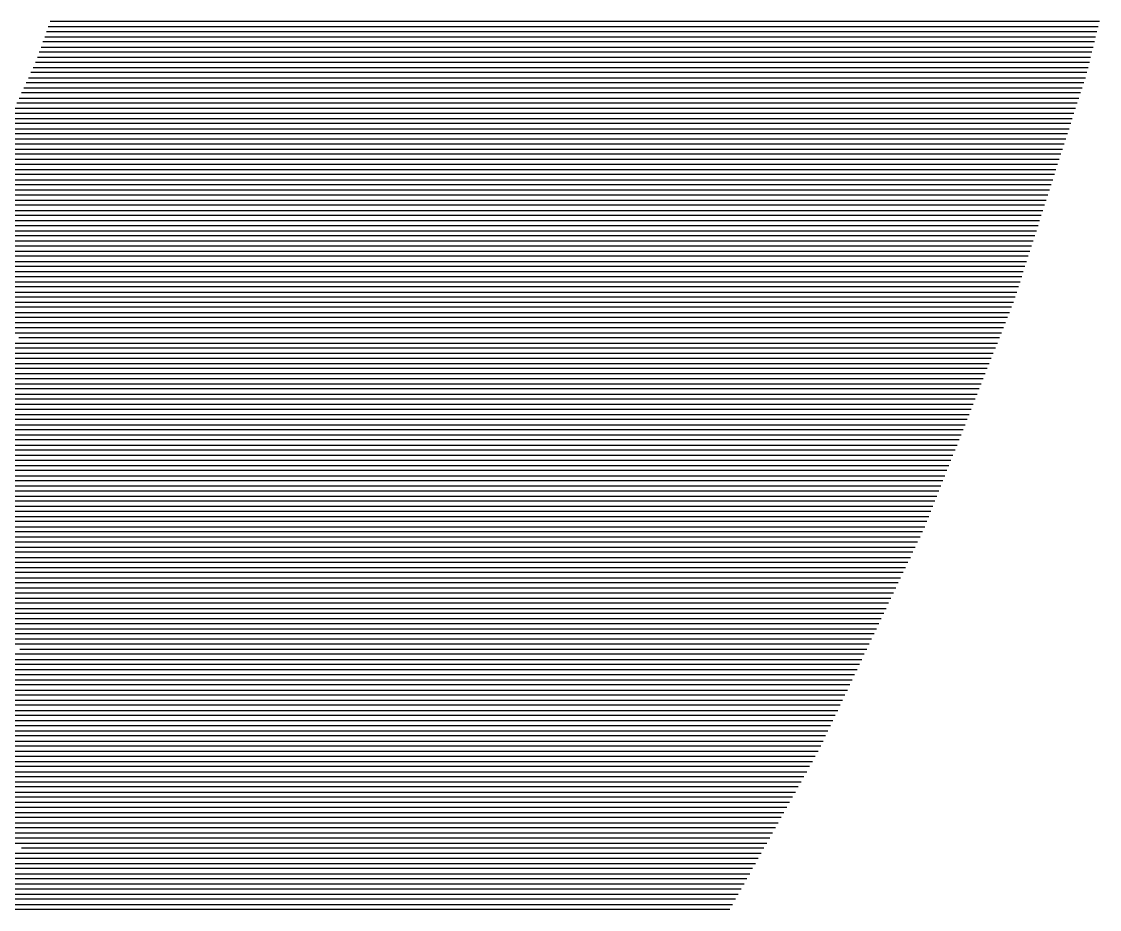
# Model space of a CAD drawing. Header units: metres. Extents: x -6.9 to 6.9, y -7 to 7.
# Drawn here: x 4.545 to 6.658, y -3.492 to -1.752 of the extents above; entities that cross this region are included whole.
import ezdxf

# ---------------------------------------------------------------- set-up
doc = ezdxf.new("R2010")
doc.units = ezdxf.units.M

msp = doc.modelspace()

# ---------------------------------------------------------------- linework, layer by layer
for p, q in [((5.389953, -1.752173, 0.95983), (4.601377, -1.752173, 0.802161)), ((6.172958, -1.752173, 1.116708), (5.389953, -1.752173, 0.95983)), ((6.410837, -1.752173, 1.164352), (6.172958, -1.752173, 1.116708)), ((6.65779, -1.752173, 1.213813), (6.410837, -1.752173, 1.164352)), ((5.430035, -1.772173, 0.968855), (4.594319, -1.772173, 0.80176)), ((4.597848, -1.762173, 0.801961), (5.409994, -1.762173, 0.964343)), ((5.409994, -1.762173, 0.964343), (6.216402, -1.762173, 1.125909)), ((6.259847, -1.772173, 1.13511), (5.430035, -1.772173, 0.968855)), ((6.216402, -1.762173, 1.125909), (6.431751, -1.762173, 1.169041)), ((6.452666, -1.772173, 1.173729), (6.259847, -1.772173, 1.13511)), ((6.431751, -1.762173, 1.169041), (6.655314, -1.762173, 1.213817)), ((6.652838, -1.772173, 1.213821), (6.452666, -1.772173, 1.173729)), ((5.470117, -1.792173, 0.97788), (4.587261, -1.792173, 0.80136)), ((4.59079, -1.782173, 0.80156), (5.450076, -1.782173, 0.973367)), ((5.450076, -1.782173, 0.973367), (6.303292, -1.782173, 1.144311)), ((6.346737, -1.792173, 1.153513), (5.470117, -1.792173, 0.97788)), ((6.303292, -1.782173, 1.144311), (6.47358, -1.782173, 1.178418)), ((6.494494, -1.792173, 1.183106), (6.346737, -1.792173, 1.153513)), ((6.47358, -1.782173, 1.178418), (6.650362, -1.782173, 1.213825)), ((6.647886, -1.792173, 1.213829), (6.494494, -1.792173, 1.183106)), ((5.5102, -1.812173, 0.986904), (4.580204, -1.812173, 0.800959)), ((4.583732, -1.802173, 0.801159), (5.490159, -1.802173, 0.982392)), ((5.490159, -1.802173, 0.982392), (6.390181, -1.802173, 1.162714)), ((6.433626, -1.812173, 1.171915), (5.5102, -1.812173, 0.986904)), ((6.390181, -1.802173, 1.162714), (6.515408, -1.802173, 1.187795)), ((6.536322, -1.812173, 1.192484), (6.433626, -1.812173, 1.171915)), ((6.515408, -1.802173, 1.187795), (6.64541, -1.802173, 1.213833)), ((6.642934, -1.812173, 1.213837), (6.536322, -1.812173, 1.192484)), ((4.582879, -1.832173, 0.802502), (4.57271, -1.832173, 0.800474)), ((4.576675, -1.822173, 0.800759), (5.530241, -1.822173, 0.991416)), ((4.592187, -1.832173, 0.804365), (4.582879, -1.832173, 0.802502)), ((5.550282, -1.832173, 0.995929), (4.592187, -1.832173, 0.804365)), ((5.530241, -1.822173, 0.991416), (6.477071, -1.822173, 1.181116)), ((6.520515, -1.832173, 1.190318), (5.550282, -1.832173, 0.995929)), ((6.477071, -1.822173, 1.181116), (6.557236, -1.822173, 1.197172)), ((6.57815, -1.832173, 1.201861), (6.520515, -1.832173, 1.190318)), ((6.557236, -1.822173, 1.197172), (6.640458, -1.822173, 1.213841)), ((6.637982, -1.832173, 1.213845), (6.57815, -1.832173, 1.201861)), ((4.620813, -1.852173, 0.811086), (4.563636, -1.852173, 0.799687)), ((4.568173, -1.842173, 0.800081), (4.601846, -1.842173, 0.806794)), ((4.601846, -1.842173, 0.806794), (4.632665, -1.842173, 0.812964)), ((4.673143, -1.852173, 0.821562), (4.620813, -1.852173, 0.811086)), ((4.632665, -1.842173, 0.812964), (5.570323, -1.842173, 1.000441)), ((5.590365, -1.852173, 1.004953), (4.673143, -1.852173, 0.821562)), ((5.570323, -1.842173, 1.000441), (6.56396, -1.842173, 1.199519)), ((6.607405, -1.852173, 1.20872), (5.590365, -1.852173, 1.004953)), ((6.56396, -1.842173, 1.199519), (6.599064, -1.842173, 1.20655)), ((6.599064, -1.842173, 1.20655), (6.635507, -1.842173, 1.213849)), ((6.619978, -1.852173, 1.211238), (6.607405, -1.852173, 1.20872)), ((6.633031, -1.852173, 1.213853), (6.619978, -1.852173, 1.211238)), ((4.658746, -1.872173, 0.81967), (4.554563, -1.872173, 0.798899)), ((4.5591, -1.862173, 0.799293), (4.639779, -1.862173, 0.815378)), ((4.639779, -1.862173, 0.815378), (4.713622, -1.862173, 0.830161)), ((4.7541, -1.872173, 0.838759), (4.658746, -1.872173, 0.81967)), ((4.713622, -1.862173, 0.830161), (5.610406, -1.862173, 1.009465)), ((5.630447, -1.872173, 1.013978), (4.7541, -1.872173, 0.838759)), ((5.610406, -1.862173, 1.009465), (6.630235, -1.862173, 1.213791)), ((6.627035, -1.872173, 1.213647), (5.630447, -1.872173, 1.013978)), ((4.69668, -1.892173, 0.828254), (4.545489, -1.892173, 0.798111)), ((4.550026, -1.882173, 0.798505), (4.677713, -1.882173, 0.823962)), ((4.677713, -1.882173, 0.823962), (4.794578, -1.882173, 0.847358)), ((4.835056, -1.892173, 0.855956), (4.69668, -1.892173, 0.828254)), ((4.794578, -1.882173, 0.847358), (5.650488, -1.882173, 1.01849)), ((5.670529, -1.892173, 1.023002), (4.835056, -1.892173, 0.855956)), ((5.650488, -1.882173, 1.01849), (6.623835, -1.882173, 1.213503)), ((6.620635, -1.892173, 1.213359), (5.670529, -1.892173, 1.023002)), ((4.531879, -1.922173, 0.79693), (4.75358, -1.922173, 0.84113)), ((4.734613, -1.912173, 0.836838), (4.536416, -1.912173, 0.797324)), ((4.540953, -1.902173, 0.797718), (4.715646, -1.902173, 0.832546)), ((4.715646, -1.902173, 0.832546), (4.875535, -1.902173, 0.864555)), ((4.916013, -1.912173, 0.873153), (4.734613, -1.912173, 0.836838)), ((4.75358, -1.922173, 0.84113), (4.956491, -1.922173, 0.881752)), ((4.875535, -1.902173, 0.864555), (5.690571, -1.902173, 1.027515)), ((5.710612, -1.912173, 1.032027), (4.916013, -1.912173, 0.873153)), ((4.956491, -1.922173, 0.881752), (5.730653, -1.922173, 1.036539)), ((5.690571, -1.902173, 1.027515), (6.617435, -1.902173, 1.213214)), ((6.614235, -1.912173, 1.21307), (5.710612, -1.912173, 1.032027)), ((5.730653, -1.922173, 1.036539), (6.611035, -1.922173, 1.212926)), ((4.522806, -1.942173, 0.796142), (4.791513, -1.942173, 0.849715)), ((4.772546, -1.932173, 0.845423), (4.527343, -1.932173, 0.796536)), ((4.99697, -1.932173, 0.89035), (4.772546, -1.932173, 0.845423)), ((4.791513, -1.942173, 0.849715), (5.037448, -1.942173, 0.898949)), ((5.750694, -1.932173, 1.041051), (4.99697, -1.932173, 0.89035)), ((5.037448, -1.942173, 0.898949), (5.770735, -1.942173, 1.045564)), ((6.607835, -1.932173, 1.212782), (5.750694, -1.932173, 1.041051)), ((5.770735, -1.942173, 1.045564), (6.604635, -1.942173, 1.212638)), ((4.513732, -1.962173, 0.795355), (4.829447, -1.962173, 0.858299)), ((4.81048, -1.952173, 0.854007), (4.518269, -1.952173, 0.795748)), ((5.077926, -1.952173, 0.907547), (4.81048, -1.952173, 0.854007)), ((4.829447, -1.962173, 0.858299), (5.118404, -1.962173, 0.916146)), ((5.790777, -1.952173, 1.050076), (5.077926, -1.952173, 0.907547)), ((5.118404, -1.962173, 0.916146), (5.810818, -1.962173, 1.054588)), ((6.601435, -1.952173, 1.212494), (5.790777, -1.952173, 1.050076)), ((5.810818, -1.962173, 1.054588), (6.598235, -1.962173, 1.212349)), ((4.504659, -1.982173, 0.794567), (4.86738, -1.982173, 0.866883)), ((4.848413, -1.972173, 0.862591), (4.509196, -1.972173, 0.794961)), ((5.158883, -1.972173, 0.924744), (4.848413, -1.972173, 0.862591)), ((4.86738, -1.982173, 0.866883), (5.199361, -1.982173, 0.933343)), ((5.830859, -1.972173, 1.0591), (5.158883, -1.972173, 0.924744)), ((5.199361, -1.982173, 0.933343), (5.8509, -1.982173, 1.063613)), ((6.595035, -1.972173, 1.212205), (5.830859, -1.972173, 1.0591)), ((5.8509, -1.982173, 1.063613), (6.591835, -1.982173, 1.212061)), ((4.495586, -2.002173, 0.793779), (4.905314, -2.002173, 0.875467)), ((4.886347, -1.992173, 0.871175), (4.500122, -1.992173, 0.794173)), ((5.239839, -1.992173, 0.941941), (4.886347, -1.992173, 0.871175)), ((4.905314, -2.002173, 0.875467), (5.280318, -2.002173, 0.95054)), ((5.870941, -1.992173, 1.068125), (5.239839, -1.992173, 0.941941)), ((5.280318, -2.002173, 0.95054), (5.890983, -2.002173, 1.072637)), ((6.588635, -1.992173, 1.211917), (5.870941, -1.992173, 1.068125)), ((5.890983, -2.002173, 1.072637), (6.585435, -2.002173, 1.211773)), ((4.486512, -2.022173, 0.792992), (4.943247, -2.022173, 0.884051)), ((4.92428, -2.012173, 0.879759), (4.491049, -2.012173, 0.793385)), ((5.320796, -2.012173, 0.959138), (4.92428, -2.012173, 0.879759)), ((4.943247, -2.022173, 0.884051), (5.361274, -2.022173, 0.967737)), ((5.911024, -2.012173, 1.07715), (5.320796, -2.012173, 0.959138)), ((5.361274, -2.022173, 0.967737), (5.931065, -2.022173, 1.081662)), ((6.582235, -2.012173, 1.211629), (5.911024, -2.012173, 1.07715)), ((5.931065, -2.022173, 1.081662), (6.579035, -2.022173, 1.211484)), ((4.477439, -2.042173, 0.792204), (4.98118, -2.042173, 0.892635)), ((4.962214, -2.032173, 0.888343), (4.481975, -2.032173, 0.792598)), ((5.401752, -2.032173, 0.976335), (4.962214, -2.032173, 0.888343)), ((4.98118, -2.042173, 0.892635), (5.442231, -2.042173, 0.984934)), ((5.951106, -2.032173, 1.086174), (5.401752, -2.032173, 0.976335)), ((5.442231, -2.042173, 0.984934), (5.971147, -2.042173, 1.090686)), ((6.575835, -2.032173, 1.21134), (5.951106, -2.032173, 1.086174)), ((5.971147, -2.042173, 1.090686), (6.572635, -2.042173, 1.211196)), ((4.468365, -2.062173, 0.791416), (5.019114, -2.062173, 0.901219)), ((5.000147, -2.052173, 0.896927), (4.472902, -2.052173, 0.79181)), ((5.482709, -2.052173, 0.993532), (5.000147, -2.052173, 0.896927)), ((5.019114, -2.062173, 0.901219), (5.523187, -2.062173, 1.002131)), ((5.991189, -2.052173, 1.095199), (5.482709, -2.052173, 0.993532)), ((5.523187, -2.062173, 1.002131), (6.01123, -2.062173, 1.099711)), ((6.569435, -2.052173, 1.211052), (5.991189, -2.052173, 1.095199)), ((6.01123, -2.062173, 1.099711), (6.566235, -2.062173, 1.210908)), ((4.459292, -2.082173, 0.790628), (5.057047, -2.082173, 0.909803)), ((5.038081, -2.072173, 0.905511), (4.463829, -2.072173, 0.791022)), ((5.563665, -2.072173, 1.010729), (5.038081, -2.072173, 0.905511)), ((5.057047, -2.082173, 0.909803), (5.604144, -2.082173, 1.019328)), ((6.031271, -2.072173, 1.104223), (5.563665, -2.072173, 1.010729)), ((5.604144, -2.082173, 1.019328), (6.051312, -2.082173, 1.108735)), ((6.563035, -2.072173, 1.210764), (6.031271, -2.072173, 1.104223)), ((6.051312, -2.082173, 1.108735), (6.559835, -2.082173, 1.210619)), ((5.113948, -2.112173, 0.92268), (4.445682, -2.112173, 0.789447)), ((4.450218, -2.102173, 0.789841), (5.094981, -2.102173, 0.918388)), ((5.076014, -2.092173, 0.914095), (4.454755, -2.092173, 0.790235)), ((5.644622, -2.092173, 1.027926), (5.076014, -2.092173, 0.914095)), ((5.094981, -2.102173, 0.918388), (5.6851, -2.102173, 1.036525)), ((5.725579, -2.112173, 1.045123), (5.113948, -2.112173, 0.92268)), ((6.071353, -2.092173, 1.113248), (5.644622, -2.092173, 1.027926)), ((5.6851, -2.102173, 1.036525), (6.091395, -2.102173, 1.11776)), ((6.111436, -2.112173, 1.122272), (5.725579, -2.112173, 1.045123)), ((6.556635, -2.092173, 1.210475), (6.071353, -2.092173, 1.113248)), ((6.091395, -2.102173, 1.11776), (6.553435, -2.102173, 1.210331)), ((6.550235, -2.112173, 1.210187), (6.111436, -2.112173, 1.122272)), ((5.151881, -2.132173, 0.931264), (4.436608, -2.132173, 0.788659)), ((4.441145, -2.122173, 0.789053), (5.132914, -2.122173, 0.926972)), ((5.132914, -2.122173, 0.926972), (5.766057, -2.122173, 1.053722)), ((5.806535, -2.132173, 1.06232), (5.151881, -2.132173, 0.931264)), ((5.766057, -2.122173, 1.053722), (6.131477, -2.122173, 1.126785)), ((6.151518, -2.132173, 1.131297), (5.806535, -2.132173, 1.06232)), ((6.131477, -2.122173, 1.126785), (6.547035, -2.122173, 1.210043)), ((6.543835, -2.132173, 1.209899), (6.151518, -2.132173, 1.131297)), ((5.189814, -2.152173, 0.939848), (4.427535, -2.152173, 0.787872)), ((4.432071, -2.142173, 0.788265), (5.170848, -2.142173, 0.935556)), ((5.170848, -2.142173, 0.935556), (5.847013, -2.142173, 1.070919)), ((5.887492, -2.152173, 1.079517), (5.189814, -2.152173, 0.939848)), ((5.847013, -2.142173, 1.070919), (6.171559, -2.142173, 1.135809)), ((6.191601, -2.152173, 1.140321), (5.887492, -2.152173, 1.079517)), ((6.171559, -2.142173, 1.135809), (6.540635, -2.142173, 1.209755)), ((6.537435, -2.152173, 1.20961), (6.191601, -2.152173, 1.140321)), ((5.227748, -2.172173, 0.948432), (4.418461, -2.172173, 0.787084)), ((4.422998, -2.162173, 0.787478), (5.208781, -2.162173, 0.94414)), ((5.208781, -2.162173, 0.94414), (5.92797, -2.162173, 1.088116)), ((5.968448, -2.172173, 1.096714), (5.227748, -2.172173, 0.948432)), ((5.92797, -2.162173, 1.088116), (6.211642, -2.162173, 1.144834)), ((6.231683, -2.172173, 1.149346), (5.968448, -2.172173, 1.096714)), ((6.211642, -2.162173, 1.144834), (6.534235, -2.162173, 1.209466)), ((6.531035, -2.172173, 1.209322), (6.231683, -2.172173, 1.149346)), ((5.265681, -2.192173, 0.957016), (4.409388, -2.192173, 0.786296)), ((4.413925, -2.182173, 0.78669), (5.246715, -2.182173, 0.952724)), ((5.246715, -2.182173, 0.952724), (6.008927, -2.182173, 1.105313)), ((6.049405, -2.192173, 1.113911), (5.265681, -2.192173, 0.957016)), ((6.008927, -2.182173, 1.105313), (6.251724, -2.182173, 1.153858)), ((6.271765, -2.192173, 1.15837), (6.049405, -2.192173, 1.113911)), ((6.251724, -2.182173, 1.153858), (6.527835, -2.182173, 1.209178)), ((6.524635, -2.192173, 1.209034), (6.271765, -2.192173, 1.15837)), ((5.303615, -2.212173, 0.9656), (4.400314, -2.212173, 0.785509)), ((4.404851, -2.202173, 0.785902), (5.284648, -2.202173, 0.961308)), ((5.284648, -2.202173, 0.961308), (6.089883, -2.202173, 1.12251)), ((6.130361, -2.212173, 1.131108), (5.303615, -2.212173, 0.9656)), ((6.089883, -2.202173, 1.12251), (6.291807, -2.202173, 1.162883)), ((6.311848, -2.212173, 1.167395), (6.130361, -2.212173, 1.131108)), ((6.291807, -2.202173, 1.162883), (6.521435, -2.202173, 1.20889)), ((6.518235, -2.212173, 1.208745), (6.311848, -2.212173, 1.167395)), ((5.341548, -2.232173, 0.974184), (4.391241, -2.232173, 0.784721)), ((4.395778, -2.222173, 0.785115), (5.322582, -2.222173, 0.969892)), ((5.322582, -2.222173, 0.969892), (6.17084, -2.222173, 1.139707)), ((6.211318, -2.232173, 1.148305), (5.341548, -2.232173, 0.974184)), ((6.17084, -2.222173, 1.139707), (6.331889, -2.222173, 1.171907)), ((6.35193, -2.232173, 1.17642), (6.211318, -2.232173, 1.148305)), ((6.331889, -2.222173, 1.171907), (6.515035, -2.222173, 1.208601)), ((6.511835, -2.232173, 1.208457), (6.35193, -2.232173, 1.17642)), ((4.419671, -2.242173, 0.7909), (5.360515, -2.242173, 0.978476)), ((5.379482, -2.252173, 0.982768), (4.457347, -2.252173, 0.798922)), ((5.360515, -2.242173, 0.978476), (6.251796, -2.242173, 1.156904)), ((6.292274, -2.252173, 1.165502), (5.379482, -2.252173, 0.982768)), ((6.251796, -2.242173, 1.156904), (6.371971, -2.242173, 1.180932)), ((6.392013, -2.252173, 1.185444), (6.292274, -2.252173, 1.165502)), ((6.371971, -2.242173, 1.180932), (6.508635, -2.242173, 1.208313)), ((6.505435, -2.252173, 1.208169), (6.392013, -2.252173, 1.185444)), ((4.495023, -2.262173, 0.806944), (5.398448, -2.262173, 0.98706)), ((5.417415, -2.272173, 0.991353), (4.532699, -2.272173, 0.814966)), ((5.398448, -2.262173, 0.98706), (6.332753, -2.262173, 1.174101)), ((6.373231, -2.272173, 1.182699), (5.417415, -2.272173, 0.991353)), ((6.332753, -2.262173, 1.174101), (6.412054, -2.262173, 1.189956)), ((6.432095, -2.272173, 1.194469), (6.373231, -2.272173, 1.182699)), ((6.412054, -2.262173, 1.189956), (6.502235, -2.262173, 1.208025)), ((6.499035, -2.272173, 1.20788), (6.432095, -2.272173, 1.194469)), ((4.477231, -2.282173, 0.804374), (4.570375, -2.282173, 0.822988)), ((4.608051, -2.292173, 0.83101), (4.495425, -2.292173, 0.808503)), ((4.513619, -2.302173, 0.812632), (4.645727, -2.302173, 0.839032)), ((4.570375, -2.282173, 0.822988), (5.436382, -2.282173, 0.995645)), ((5.455349, -2.292173, 0.999937), (4.608051, -2.292173, 0.83101)), ((4.645727, -2.302173, 0.839032), (5.474315, -2.302173, 1.004229)), ((5.436382, -2.282173, 0.995645), (6.413709, -2.282173, 1.191298)), ((6.454188, -2.292173, 1.199896), (5.455349, -2.292173, 0.999937)), ((5.474315, -2.302173, 1.004229), (6.489345, -2.302173, 1.20743)), ((6.413709, -2.282173, 1.191298), (6.452136, -2.282173, 1.198981)), ((6.452136, -2.282173, 1.198981), (6.495835, -2.282173, 1.207736)), ((6.472177, -2.292173, 1.203493), (6.454188, -2.292173, 1.199896)), ((6.492635, -2.292173, 1.207592), (6.472177, -2.292173, 1.203493)), ((4.485685, -2.322173, 0.808038), (4.550006, -2.322173, 0.82089)), ((4.683402, -2.312173, 0.847054), (4.531813, -2.312173, 0.816761)), ((4.550006, -2.322173, 0.82089), (4.721078, -2.322173, 0.855077)), ((5.493282, -2.312173, 1.008521), (4.683402, -2.312173, 0.847054)), ((4.721078, -2.322173, 0.855077), (5.512249, -2.322173, 1.012813)), ((6.485393, -2.312173, 1.207134), (5.493282, -2.312173, 1.008521)), ((5.512249, -2.322173, 1.012813), (6.481441, -2.322173, 1.206837)), ((4.5682, -2.332173, 0.825018), (4.496554, -2.332173, 0.810704)), ((4.507422, -2.342173, 0.813369), (4.586394, -2.342173, 0.829147)), ((4.758754, -2.332173, 0.863099), (4.5682, -2.332173, 0.825018)), ((4.586394, -2.342173, 0.829147), (4.79643, -2.342173, 0.871121)), ((5.531216, -2.332173, 1.017105), (4.758754, -2.332173, 0.863099)), ((4.79643, -2.342173, 0.871121), (5.550182, -2.342173, 1.021397)), ((6.477489, -2.332173, 1.206541), (5.531216, -2.332173, 1.017105)), ((5.550182, -2.342173, 1.021397), (6.473537, -2.342173, 1.206245)), ((4.604588, -2.352173, 0.833276), (4.518291, -2.352173, 0.816034)), ((4.52916, -2.362173, 0.818699), (4.622782, -2.362173, 0.837405)), ((4.834106, -2.352173, 0.879143), (4.604588, -2.352173, 0.833276)), ((4.622782, -2.362173, 0.837405), (4.871782, -2.362173, 0.887165)), ((5.569149, -2.352173, 1.025689), (4.834106, -2.352173, 0.879143)), ((4.871782, -2.362173, 0.887165), (5.588116, -2.362173, 1.029981)), ((6.469584, -2.352173, 1.205949), (5.569149, -2.352173, 1.025689)), ((5.588116, -2.362173, 1.029981), (6.465632, -2.362173, 1.205653)), ((4.307032, -2.382173, 0.775742), (4.550897, -2.382173, 0.82403)), ((4.640975, -2.372173, 0.841534), (4.540028, -2.372173, 0.821365)), ((4.550897, -2.382173, 0.82403), (4.659169, -2.382173, 0.845662)), ((4.909458, -2.372173, 0.895187), (4.640975, -2.372173, 0.841534)), ((4.659169, -2.382173, 0.845662), (4.947134, -2.382173, 0.903209)), ((5.607082, -2.372173, 1.034273), (4.909458, -2.372173, 0.895187)), ((4.947134, -2.382173, 0.903209), (5.626049, -2.382173, 1.038565)), ((6.46168, -2.372173, 1.205357), (5.607082, -2.372173, 1.034273)), ((5.626049, -2.382173, 1.038565), (6.457728, -2.382173, 1.205061)), ((4.295772, -2.402173, 0.774539), (4.572635, -2.402173, 0.82936)), ((4.561766, -2.392173, 0.826695), (4.301402, -2.392173, 0.775141)), ((4.677363, -2.392173, 0.849791), (4.561766, -2.392173, 0.826695)), ((4.572635, -2.402173, 0.82936), (4.695557, -2.402173, 0.85392)), ((4.984809, -2.392173, 0.911231), (4.677363, -2.392173, 0.849791)), ((4.695557, -2.402173, 0.85392), (5.022485, -2.402173, 0.919253)), ((5.645016, -2.392173, 1.042857), (4.984809, -2.392173, 0.911231)), ((5.022485, -2.402173, 0.919253), (5.663983, -2.402173, 1.047149)), ((6.453776, -2.392173, 1.204765), (5.645016, -2.392173, 1.042857)), ((5.663983, -2.402173, 1.047149), (6.449824, -2.402173, 1.204468)), ((4.284513, -2.422173, 0.773336), (4.594372, -2.422173, 0.834691)), ((4.583503, -2.412173, 0.832026), (4.290142, -2.412173, 0.773938)), ((4.71375, -2.412173, 0.858049), (4.583503, -2.412173, 0.832026)), ((4.594372, -2.422173, 0.834691), (4.731944, -2.422173, 0.862178)), ((5.060161, -2.412173, 0.927276), (4.71375, -2.412173, 0.858049)), ((4.731944, -2.422173, 0.862178), (5.097837, -2.422173, 0.935298)), ((5.682949, -2.412173, 1.051441), (5.060161, -2.412173, 0.927276)), ((5.097837, -2.422173, 0.935298), (5.701916, -2.422173, 1.055733)), ((6.445871, -2.412173, 1.204172), (5.682949, -2.412173, 1.051441)), ((5.701916, -2.422173, 1.055733), (6.441919, -2.422173, 1.203876)), ((4.273253, -2.442173, 0.772133), (4.616109, -2.442173, 0.840022)), ((4.605241, -2.432173, 0.837356), (4.278883, -2.432173, 0.772734)), ((4.750138, -2.432173, 0.866306), (4.605241, -2.432173, 0.837356)), ((4.616109, -2.442173, 0.840022), (4.768332, -2.442173, 0.870435)), ((5.135513, -2.432173, 0.94332), (4.750138, -2.432173, 0.866306)), ((4.768332, -2.442173, 0.870435), (5.173189, -2.442173, 0.951342)), ((5.720883, -2.432173, 1.060025), (5.135513, -2.432173, 0.94332)), ((5.173189, -2.442173, 0.951342), (5.73985, -2.442173, 1.064318)), ((6.437967, -2.432173, 1.20358), (5.720883, -2.432173, 1.060025)), ((5.73985, -2.442173, 1.064318), (6.434015, -2.442173, 1.203284)), ((4.261993, -2.462173, 0.77093), (4.637847, -2.462173, 0.845352)), ((4.626978, -2.452173, 0.842687), (4.267623, -2.452173, 0.771531)), ((4.786526, -2.452173, 0.874564), (4.626978, -2.452173, 0.842687)), ((4.637847, -2.462173, 0.845352), (4.804719, -2.462173, 0.878693)), ((5.210865, -2.452173, 0.959364), (4.786526, -2.452173, 0.874564)), ((4.804719, -2.462173, 0.878693), (5.248541, -2.462173, 0.967386)), ((5.758816, -2.452173, 1.06861), (5.210865, -2.452173, 0.959364)), ((5.248541, -2.462173, 0.967386), (5.777783, -2.462173, 1.072902)), ((6.430063, -2.452173, 1.202988), (5.758816, -2.452173, 1.06861)), ((5.777783, -2.462173, 1.072902), (6.426111, -2.462173, 1.202692)), ((4.670453, -2.492173, 0.853348), (4.245103, -2.492173, 0.769125)), ((4.250733, -2.482173, 0.769727), (4.659584, -2.482173, 0.850683)), ((4.648715, -2.472173, 0.848017), (4.256363, -2.472173, 0.770328)), ((4.822913, -2.472173, 0.882822), (4.648715, -2.472173, 0.848017)), ((4.659584, -2.482173, 0.850683), (4.841107, -2.482173, 0.88695)), ((4.859301, -2.492173, 0.891079), (4.670453, -2.492173, 0.853348)), ((5.286216, -2.472173, 0.975408), (4.822913, -2.472173, 0.882822)), ((4.841107, -2.482173, 0.88695), (5.323892, -2.482173, 0.98343)), ((5.361568, -2.492173, 0.991453), (4.859301, -2.492173, 0.891079)), ((5.79675, -2.472173, 1.077194), (5.286216, -2.472173, 0.975408)), ((5.323892, -2.482173, 0.98343), (5.815716, -2.482173, 1.081486)), ((5.834683, -2.492173, 1.085778), (5.361568, -2.492173, 0.991453)), ((6.422158, -2.472173, 1.202396), (5.79675, -2.472173, 1.077194)), ((5.815716, -2.482173, 1.081486), (6.418206, -2.482173, 1.202099)), ((6.414254, -2.492173, 1.201803), (5.834683, -2.492173, 1.085778)), ((4.69219, -2.512173, 0.858678), (4.233843, -2.512173, 0.767922)), ((4.239473, -2.502173, 0.768523), (4.681321, -2.502173, 0.856013)), ((4.681321, -2.502173, 0.856013), (4.877494, -2.502173, 0.895208)), ((4.895688, -2.512173, 0.899337), (4.69219, -2.512173, 0.858678)), ((4.877494, -2.502173, 0.895208), (5.399244, -2.502173, 0.999475)), ((5.43692, -2.512173, 1.007497), (4.895688, -2.512173, 0.899337)), ((5.399244, -2.502173, 0.999475), (5.85365, -2.502173, 1.09007)), ((5.872617, -2.512173, 1.094362), (5.43692, -2.512173, 1.007497)), ((5.85365, -2.502173, 1.09007), (6.410302, -2.502173, 1.201507)), ((6.40635, -2.512173, 1.201211), (5.872617, -2.512173, 1.094362)), ((4.713927, -2.532173, 0.864009), (4.222584, -2.532173, 0.766719)), ((4.228214, -2.522173, 0.76732), (4.703059, -2.522173, 0.861344)), ((4.703059, -2.522173, 0.861344), (4.913882, -2.522173, 0.903466)), ((4.932076, -2.532173, 0.907595), (4.713927, -2.532173, 0.864009)), ((4.913882, -2.522173, 0.903466), (5.474596, -2.522173, 1.015519)), ((5.512272, -2.532173, 1.023541), (4.932076, -2.532173, 0.907595)), ((5.474596, -2.522173, 1.015519), (5.891583, -2.522173, 1.098654)), ((5.91055, -2.532173, 1.102946), (5.512272, -2.532173, 1.023541)), ((5.891583, -2.522173, 1.098654), (6.402398, -2.522173, 1.200915)), ((6.398445, -2.532173, 1.200619), (5.91055, -2.532173, 1.102946)), ((4.735665, -2.552173, 0.86934), (4.211324, -2.552173, 0.765515)), ((4.216954, -2.542173, 0.766117), (4.724796, -2.542173, 0.866674)), ((4.724796, -2.542173, 0.866674), (4.950269, -2.542173, 0.911723)), ((4.968463, -2.552173, 0.915852), (4.735665, -2.552173, 0.86934)), ((4.950269, -2.542173, 0.911723), (5.549948, -2.542173, 1.031563)), ((5.587623, -2.552173, 1.039585), (4.968463, -2.552173, 0.915852)), ((5.549948, -2.542173, 1.031563), (5.929517, -2.542173, 1.107238)), ((5.948484, -2.552173, 1.11153), (5.587623, -2.552173, 1.039585)), ((5.929517, -2.542173, 1.107238), (6.394493, -2.542173, 1.200323)), ((6.390541, -2.552173, 1.200027), (5.948484, -2.552173, 1.11153)), ((4.757402, -2.572173, 0.87467), (4.200064, -2.572173, 0.764312)), ((4.205694, -2.562173, 0.764914), (4.746534, -2.562173, 0.872005)), ((4.746534, -2.562173, 0.872005), (4.986657, -2.562173, 0.919981)), ((5.004851, -2.572173, 0.92411), (4.757402, -2.572173, 0.87467)), ((4.986657, -2.562173, 0.919981), (5.625299, -2.562173, 1.047607)), ((5.662975, -2.572173, 1.055629), (5.004851, -2.572173, 0.92411)), ((5.625299, -2.562173, 1.047607), (5.96745, -2.562173, 1.115822)), ((5.986417, -2.572173, 1.120114), (5.662975, -2.572173, 1.055629)), ((5.96745, -2.562173, 1.115822), (6.386589, -2.562173, 1.19973)), ((6.382637, -2.572173, 1.199434), (5.986417, -2.572173, 1.120114)), ((4.77914, -2.592173, 0.880001), (4.188804, -2.592173, 0.763109)), ((4.194434, -2.582173, 0.763711), (4.768271, -2.582173, 0.877335)), ((4.768271, -2.582173, 0.877335), (5.023045, -2.582173, 0.928239)), ((5.041238, -2.592173, 0.932367), (4.77914, -2.592173, 0.880001)), ((5.023045, -2.582173, 0.928239), (5.700651, -2.582173, 1.063652)), ((5.738327, -2.592173, 1.071674), (5.041238, -2.592173, 0.932367)), ((5.700651, -2.582173, 1.063652), (6.005384, -2.582173, 1.124406)), ((6.02435, -2.592173, 1.128698), (5.738327, -2.592173, 1.071674)), ((6.005384, -2.582173, 1.124406), (6.378685, -2.582173, 1.199138)), ((6.374732, -2.592173, 1.198842), (6.02435, -2.592173, 1.128698)), ((4.800877, -2.612173, 0.885331), (4.177545, -2.612173, 0.761906)), ((4.183174, -2.602173, 0.762507), (4.790008, -2.602173, 0.882666)), ((4.790008, -2.602173, 0.882666), (5.059432, -2.602173, 0.936496)), ((5.077626, -2.612173, 0.940625), (4.800877, -2.612173, 0.885331)), ((5.059432, -2.602173, 0.936496), (5.776003, -2.602173, 1.079696)), ((5.813679, -2.612173, 1.087718), (5.077626, -2.612173, 0.940625)), ((5.776003, -2.602173, 1.079696), (6.043317, -2.602173, 1.13299)), ((6.062284, -2.612173, 1.137283), (5.813679, -2.612173, 1.087718)), ((6.043317, -2.602173, 1.13299), (6.37078, -2.602173, 1.198546)), ((6.366828, -2.612173, 1.19825), (6.062284, -2.612173, 1.137283)), ((4.171915, -2.622173, 0.761304), (4.811746, -2.622173, 0.887996)), ((4.822614, -2.632173, 0.890662), (4.179842, -2.632173, 0.763387)), ((4.811746, -2.622173, 0.887996), (5.09582, -2.622173, 0.944754)), ((5.114013, -2.632173, 0.948883), (4.822614, -2.632173, 0.890662)), ((5.09582, -2.622173, 0.944754), (5.851354, -2.622173, 1.09574)), ((5.88903, -2.632173, 1.103762), (5.114013, -2.632173, 0.948883)), ((5.851354, -2.622173, 1.09574), (6.081251, -2.622173, 1.141575)), ((6.100217, -2.632173, 1.145867), (5.88903, -2.632173, 1.103762)), ((6.081251, -2.622173, 1.141575), (6.362876, -2.622173, 1.197954)), ((6.358924, -2.632173, 1.197658), (6.100217, -2.632173, 1.145867)), ((4.197358, -2.642173, 0.767369), (4.833483, -2.642173, 0.893327)), ((4.844352, -2.652173, 0.895992), (4.214875, -2.652173, 0.77135)), ((4.833483, -2.642173, 0.893327), (5.132207, -2.642173, 0.953011)), ((5.150401, -2.652173, 0.95714), (4.844352, -2.652173, 0.895992)), ((5.132207, -2.642173, 0.953011), (5.926706, -2.642173, 1.111784)), ((5.964382, -2.652173, 1.119806), (5.150401, -2.652173, 0.95714)), ((5.926706, -2.642173, 1.111784), (6.119184, -2.642173, 1.150159)), ((6.138151, -2.652173, 1.154451), (5.964382, -2.652173, 1.119806)), ((6.119184, -2.642173, 1.150159), (6.354972, -2.642173, 1.197361)), ((6.351019, -2.652173, 1.197065), (6.138151, -2.652173, 1.154451)), ((4.232391, -2.662173, 0.775332), (4.85522, -2.662173, 0.898658)), ((4.866089, -2.672173, 0.901323), (4.249907, -2.672173, 0.779313)), ((4.267423, -2.682173, 0.783295), (4.876958, -2.682173, 0.903988)), ((4.85522, -2.662173, 0.898658), (5.168595, -2.662173, 0.961269)), ((5.186789, -2.672173, 0.965398), (4.866089, -2.672173, 0.901323)), ((4.876958, -2.682173, 0.903988), (5.204982, -2.682173, 0.969527)), ((5.168595, -2.662173, 0.961269), (6.002058, -2.662173, 1.127828)), ((6.039734, -2.672173, 1.135851), (5.186789, -2.672173, 0.965398)), ((5.204982, -2.682173, 0.969527), (6.07741, -2.682173, 1.143873)), ((6.002058, -2.662173, 1.127828), (6.157118, -2.662173, 1.158743)), ((6.176084, -2.672173, 1.163035), (6.039734, -2.672173, 1.135851)), ((6.07741, -2.682173, 1.143873), (6.195051, -2.682173, 1.167327)), ((6.157118, -2.662173, 1.158743), (6.347067, -2.662173, 1.196769)), ((6.343115, -2.672173, 1.196473), (6.176084, -2.672173, 1.163035)), ((6.195051, -2.682173, 1.167327), (6.339163, -2.682173, 1.196177)), ((4.887826, -2.692173, 0.906653), (4.28494, -2.692173, 0.787276)), ((4.302456, -2.702173, 0.791258), (4.898695, -2.702173, 0.909319)), ((5.223176, -2.692173, 0.973655), (4.887826, -2.692173, 0.906653)), ((4.898695, -2.702173, 0.909319), (5.24137, -2.702173, 0.977784)), ((6.115086, -2.692173, 1.151895), (5.223176, -2.692173, 0.973655)), ((5.24137, -2.702173, 0.977784), (6.152761, -2.702173, 1.159917)), ((6.214018, -2.692173, 1.171619), (6.115086, -2.692173, 1.151895)), ((6.152761, -2.702173, 1.159917), (6.232984, -2.702173, 1.175911)), ((6.335211, -2.692173, 1.195881), (6.214018, -2.692173, 1.171619)), ((6.232984, -2.702173, 1.175911), (6.331259, -2.702173, 1.195585)), ((4.909564, -2.712173, 0.911984), (4.319972, -2.712173, 0.795239)), ((4.337488, -2.722173, 0.799221), (4.920433, -2.722173, 0.914649)), ((5.259564, -2.712173, 0.981913), (4.909564, -2.712173, 0.911984)), ((4.920433, -2.722173, 0.914649), (5.277757, -2.722173, 0.986042)), ((6.190437, -2.712173, 1.167939), (5.259564, -2.712173, 0.981913)), ((5.277757, -2.722173, 0.986042), (6.228113, -2.722173, 1.175961)), ((6.251951, -2.712173, 1.180203), (6.190437, -2.712173, 1.167939)), ((6.228113, -2.722173, 1.175961), (6.270918, -2.722173, 1.184495)), ((6.327306, -2.712173, 1.195289), (6.251951, -2.712173, 1.180203)), ((6.270918, -2.722173, 1.184495), (6.323354, -2.722173, 1.194992)), ((4.931301, -2.732173, 0.917314), (4.355005, -2.732173, 0.803203)), ((4.372521, -2.742173, 0.807184), (4.94217, -2.742173, 0.91998)), ((5.295951, -2.732173, 0.990171), (4.931301, -2.732173, 0.917314)), ((4.94217, -2.742173, 0.91998), (5.314145, -2.742173, 0.994299)), ((6.265789, -2.732173, 1.183983), (5.295951, -2.732173, 0.990171)), ((5.314145, -2.742173, 0.994299), (6.303465, -2.742173, 1.192005)), ((6.289885, -2.732173, 1.188787), (6.265789, -2.732173, 1.183983)), ((6.319402, -2.732173, 1.194696), (6.289885, -2.732173, 1.188787)), ((6.303465, -2.742173, 1.192005), (6.308851, -2.742173, 1.193079)), ((6.308851, -2.742173, 1.193079), (6.31545, -2.742173, 1.1944)), ((4.953039, -2.752173, 0.922645), (4.390037, -2.752173, 0.811166)), ((4.407553, -2.762173, 0.815147), (4.963907, -2.762173, 0.92531)), ((5.332339, -2.752173, 0.998428), (4.953039, -2.752173, 0.922645)), ((4.963907, -2.762173, 0.92531), (5.350533, -2.762173, 1.002557)), ((6.310932, -2.752173, 1.193991), (5.332339, -2.752173, 0.998428)), ((5.350533, -2.762173, 1.002557), (6.306185, -2.762173, 1.193535)), ((4.974776, -2.772173, 0.927976), (4.42507, -2.772173, 0.819129)), ((4.442586, -2.782173, 0.82311), (4.985645, -2.782173, 0.930641)), ((5.368726, -2.772173, 1.006686), (4.974776, -2.772173, 0.927976)), ((4.985645, -2.782173, 0.930641), (5.38692, -2.782173, 1.010815)), ((6.301439, -2.772173, 1.193079), (5.368726, -2.772173, 1.006686)), ((5.38692, -2.782173, 1.010815), (6.296692, -2.782173, 1.192624)), ((4.996513, -2.792173, 0.933306), (4.460102, -2.792173, 0.827092)), ((4.477618, -2.802173, 0.831073), (5.007382, -2.802173, 0.935971)), ((5.405114, -2.792173, 1.014944), (4.996513, -2.792173, 0.933306)), ((5.007382, -2.802173, 0.935971), (5.423308, -2.802173, 1.019072)), ((6.291945, -2.792173, 1.192168), (5.405114, -2.792173, 1.014944)), ((5.423308, -2.802173, 1.019072), (6.287198, -2.802173, 1.191712)), ((5.018251, -2.812173, 0.938637), (4.495135, -2.812173, 0.835055)), ((4.512651, -2.822173, 0.839037), (5.029119, -2.822173, 0.941302)), ((5.441501, -2.812173, 1.023201), (5.018251, -2.812173, 0.938637)), ((5.029119, -2.822173, 0.941302), (5.459695, -2.822173, 1.02733)), ((6.282452, -2.812173, 1.191257), (5.441501, -2.812173, 1.023201)), ((5.459695, -2.822173, 1.02733), (6.277705, -2.822173, 1.190801)), ((4.395603, -2.842173, 0.816707), (4.547683, -2.842173, 0.847)), ((5.039988, -2.832173, 0.943967), (4.530167, -2.832173, 0.843018)), ((4.547683, -2.842173, 0.847), (5.050857, -2.842173, 0.946632)), ((5.477889, -2.832173, 1.031459), (5.039988, -2.832173, 0.943967)), ((5.050857, -2.842173, 0.946632), (5.496083, -2.842173, 1.035588)), ((6.272958, -2.832173, 1.190346), (5.477889, -2.832173, 1.031459)), ((5.496083, -2.842173, 1.035588), (6.268212, -2.842173, 1.18989)), ((4.5652, -2.852173, 0.850981), (4.406074, -2.852173, 0.819285)), ((4.416545, -2.862173, 0.821863), (4.582716, -2.862173, 0.854963)), ((4.600232, -2.872173, 0.858944), (4.427016, -2.872173, 0.824441)), ((5.061725, -2.852173, 0.949298), (4.5652, -2.852173, 0.850981)), ((4.582716, -2.862173, 0.854963), (5.072594, -2.862173, 0.951963)), ((5.083463, -2.872173, 0.954628), (4.600232, -2.872173, 0.858944)), ((5.514276, -2.852173, 1.039716), (5.061725, -2.852173, 0.949298)), ((5.072594, -2.862173, 0.951963), (5.53247, -2.862173, 1.043845)), ((5.550664, -2.872173, 1.047974), (5.083463, -2.872173, 0.954628)), ((6.263465, -2.852173, 1.189434), (5.514276, -2.852173, 1.039716)), ((5.53247, -2.862173, 1.043845), (6.258718, -2.862173, 1.188979)), ((6.253972, -2.872173, 1.188523), (5.550664, -2.872173, 1.047974)), ((4.437486, -2.882173, 0.827019), (4.617748, -2.882173, 0.862926)), ((4.635265, -2.892173, 0.866907), (4.447957, -2.892173, 0.829597)), ((4.617748, -2.882173, 0.862926), (5.094332, -2.882173, 0.957294)), ((5.1052, -2.892173, 0.959959), (4.635265, -2.892173, 0.866907)), ((5.094332, -2.882173, 0.957294), (5.568858, -2.882173, 1.052103)), ((5.587052, -2.892173, 1.056232), (5.1052, -2.892173, 0.959959)), ((5.568858, -2.882173, 1.052103), (6.249225, -2.882173, 1.188067)), ((6.244478, -2.892173, 1.187612), (5.587052, -2.892173, 1.056232)), ((4.458428, -2.902173, 0.832176), (4.652781, -2.902173, 0.870889)), ((4.670297, -2.912173, 0.87487), (4.468899, -2.912173, 0.834754)), ((4.652781, -2.902173, 0.870889), (5.116069, -2.902173, 0.962624)), ((5.126938, -2.912173, 0.965289), (4.670297, -2.912173, 0.87487)), ((5.116069, -2.902173, 0.962624), (5.605245, -2.902173, 1.06036)), ((5.623439, -2.912173, 1.064489), (5.126938, -2.912173, 0.965289)), ((5.605245, -2.902173, 1.06036), (6.239732, -2.902173, 1.187156)), ((6.234985, -2.912173, 1.186701), (5.623439, -2.912173, 1.064489)), ((4.47937, -2.922173, 0.837332), (4.687813, -2.922173, 0.878852)), ((4.70533, -2.932173, 0.882834), (4.489841, -2.932173, 0.83991)), ((4.687813, -2.922173, 0.878852), (5.137806, -2.922173, 0.967955)), ((5.148675, -2.932173, 0.97062), (4.70533, -2.932173, 0.882834)), ((5.137806, -2.922173, 0.967955), (5.641633, -2.922173, 1.068618)), ((5.659827, -2.932173, 1.072747), (5.148675, -2.932173, 0.97062)), ((5.641633, -2.922173, 1.068618), (6.230238, -2.922173, 1.186245)), ((6.225492, -2.932173, 1.185789), (5.659827, -2.932173, 1.072747)), ((4.500311, -2.942173, 0.842488), (4.722846, -2.942173, 0.886815)), ((4.740362, -2.952173, 0.890797), (4.510782, -2.952173, 0.845066)), ((4.722846, -2.942173, 0.886815), (5.159544, -2.942173, 0.973285)), ((5.170412, -2.952173, 0.97595), (4.740362, -2.952173, 0.890797)), ((5.159544, -2.942173, 0.973285), (5.67802, -2.942173, 1.076876)), ((5.696214, -2.952173, 1.081004), (5.170412, -2.952173, 0.97595)), ((5.67802, -2.942173, 1.076876), (6.220745, -2.942173, 1.185334)), ((6.215998, -2.952173, 1.184878), (5.696214, -2.952173, 1.081004)), ((4.521253, -2.962173, 0.847645), (4.757878, -2.962173, 0.894778)), ((4.775395, -2.972173, 0.89876), (4.531724, -2.972173, 0.850223)), ((4.757878, -2.962173, 0.894778), (5.181281, -2.962173, 0.978616)), ((5.19215, -2.972173, 0.981281), (4.775395, -2.972173, 0.89876)), ((5.181281, -2.962173, 0.978616), (5.714408, -2.962173, 1.085133)), ((5.732602, -2.972173, 1.089262), (5.19215, -2.972173, 0.981281)), ((5.714408, -2.962173, 1.085133), (6.211252, -2.962173, 1.184423)), ((6.206505, -2.972173, 1.183967), (5.732602, -2.972173, 1.089262)), ((4.552666, -2.992173, 0.855379), (3.919497, -2.992173, 0.730724)), ((4.542195, -2.982173, 0.852801), (4.792911, -2.982173, 0.902741)), ((4.810427, -2.992173, 0.906723), (4.552666, -2.992173, 0.855379)), ((4.792911, -2.982173, 0.902741), (5.203018, -2.982173, 0.983946)), ((5.213887, -2.992173, 0.986612), (4.810427, -2.992173, 0.906723)), ((5.203018, -2.982173, 0.983946), (5.750796, -2.982173, 1.093391)), ((5.768989, -2.992173, 1.09752), (5.213887, -2.992173, 0.986612)), ((5.750796, -2.982173, 1.093391), (6.201758, -2.982173, 1.183511)), ((6.197011, -2.992173, 1.183056), (5.768989, -2.992173, 1.09752)), ((3.920398, -3.002173, 0.731418), (4.563137, -3.002173, 0.857957)), ((4.573607, -3.012173, 0.860535), (3.93729, -3.012173, 0.735261)), ((4.563137, -3.002173, 0.857957), (4.827943, -3.002173, 0.910704)), ((4.84546, -3.012173, 0.914686), (4.573607, -3.012173, 0.860535)), ((4.827943, -3.002173, 0.910704), (5.224756, -3.002173, 0.989277)), ((5.235624, -3.012173, 0.991942), (4.84546, -3.012173, 0.914686)), ((5.224756, -3.002173, 0.989277), (5.787183, -3.002173, 1.101649)), ((5.805377, -3.012173, 1.105777), (5.235624, -3.012173, 0.991942)), ((5.787183, -3.002173, 1.101649), (6.192265, -3.002173, 1.1826)), ((6.187518, -3.012173, 1.182144), (5.805377, -3.012173, 1.105777)), ((3.954182, -3.022173, 0.739103), (4.584078, -3.022173, 0.863114)), ((4.594549, -3.032173, 0.865692), (3.971074, -3.032173, 0.742945)), ((4.584078, -3.022173, 0.863114), (4.862976, -3.022173, 0.918668)), ((4.880492, -3.032173, 0.922649), (4.594549, -3.032173, 0.865692)), ((4.862976, -3.022173, 0.918668), (5.246493, -3.022173, 0.994607)), ((5.257362, -3.032173, 0.997273), (4.880492, -3.032173, 0.922649)), ((5.246493, -3.022173, 0.994607), (5.823571, -3.022173, 1.109906)), ((5.841764, -3.032173, 1.114035), (5.257362, -3.032173, 0.997273)), ((5.823571, -3.022173, 1.109906), (6.182771, -3.022173, 1.181689)), ((6.178025, -3.032173, 1.181233), (5.841764, -3.032173, 1.114035)), ((3.987966, -3.042173, 0.746788), (4.60502, -3.042173, 0.86827)), ((4.615491, -3.052173, 0.870848), (4.004858, -3.052173, 0.75063)), ((4.02175, -3.062173, 0.754472), (4.625962, -3.062173, 0.873426)), ((4.60502, -3.042173, 0.86827), (4.898008, -3.042173, 0.926631)), ((4.915525, -3.052173, 0.930612), (4.615491, -3.052173, 0.870848)), ((4.625962, -3.062173, 0.873426), (4.933041, -3.062173, 0.934594)), ((4.898008, -3.042173, 0.926631), (5.268231, -3.042173, 0.999938)), ((5.279099, -3.052173, 1.002603), (4.915525, -3.052173, 0.930612)), ((4.933041, -3.062173, 0.934594), (5.289968, -3.062173, 1.005268)), ((5.268231, -3.042173, 0.999938), (5.859958, -3.042173, 1.118164)), ((5.878152, -3.052173, 1.122293), (5.279099, -3.052173, 1.002603)), ((5.289968, -3.062173, 1.005268), (5.896346, -3.062173, 1.126421)), ((5.859958, -3.042173, 1.118164), (6.173278, -3.042173, 1.180778)), ((6.168531, -3.052173, 1.180322), (5.878152, -3.052173, 1.122293)), ((5.896346, -3.062173, 1.126421), (6.163785, -3.062173, 1.179866)), ((4.636432, -3.072173, 0.876004), (4.038642, -3.072173, 0.758315)), ((4.055534, -3.082173, 0.762157), (4.646903, -3.082173, 0.878583)), ((4.950557, -3.072173, 0.938575), (4.636432, -3.072173, 0.876004)), ((4.646903, -3.082173, 0.878583), (4.968073, -3.082173, 0.942557)), ((5.300837, -3.072173, 1.007934), (4.950557, -3.072173, 0.938575)), ((4.968073, -3.082173, 0.942557), (5.311705, -3.082173, 1.010599)), ((5.91454, -3.072173, 1.13055), (5.300837, -3.072173, 1.007934)), ((5.311705, -3.082173, 1.010599), (5.932733, -3.082173, 1.134679)), ((6.159038, -3.072173, 1.179411), (5.91454, -3.072173, 1.13055)), ((5.932733, -3.082173, 1.134679), (6.154291, -3.082173, 1.178955)), ((4.657374, -3.092173, 0.881161), (4.072426, -3.092173, 0.765999)), ((4.089318, -3.102173, 0.769842), (4.667845, -3.102173, 0.883739)), ((4.98559, -3.092173, 0.946538), (4.657374, -3.092173, 0.881161)), ((4.667845, -3.102173, 0.883739), (5.003106, -3.102173, 0.95052)), ((5.322574, -3.092173, 1.013264), (4.98559, -3.092173, 0.946538)), ((5.003106, -3.102173, 0.95052), (5.333443, -3.102173, 1.01593)), ((5.950927, -3.092173, 1.138808), (5.322574, -3.092173, 1.013264)), ((5.333443, -3.102173, 1.01593), (5.969121, -3.102173, 1.142937)), ((6.149545, -3.092173, 1.1785), (5.950927, -3.092173, 1.138808)), ((5.969121, -3.102173, 1.142937), (6.144798, -3.102173, 1.178044)), ((4.678316, -3.112173, 0.886317), (4.10621, -3.112173, 0.773684)), ((4.123102, -3.122173, 0.777526), (4.688787, -3.122173, 0.888895)), ((5.020622, -3.112173, 0.954501), (4.678316, -3.112173, 0.886317)), ((4.688787, -3.122173, 0.888895), (5.038139, -3.122173, 0.958483)), ((5.344311, -3.112173, 1.018595), (5.020622, -3.112173, 0.954501)), ((5.038139, -3.122173, 0.958483), (5.35518, -3.122173, 1.02126)), ((5.987315, -3.112173, 1.147065), (5.344311, -3.112173, 1.018595)), ((5.35518, -3.122173, 1.02126), (6.005508, -3.122173, 1.151194)), ((6.140051, -3.112173, 1.177588), (5.987315, -3.112173, 1.147065)), ((6.005508, -3.122173, 1.151194), (6.135305, -3.122173, 1.177133)), ((4.699257, -3.132173, 0.891473), (4.139994, -3.132173, 0.781368)), ((4.156886, -3.142173, 0.785211), (4.709728, -3.142173, 0.894052)), ((5.055655, -3.132173, 0.962465), (4.699257, -3.132173, 0.891473)), ((4.709728, -3.142173, 0.894052), (5.073171, -3.142173, 0.966446)), ((5.366049, -3.132173, 1.023925), (5.055655, -3.132173, 0.962465)), ((5.073171, -3.142173, 0.966446), (5.376917, -3.142173, 1.026591)), ((6.023702, -3.132173, 1.155323), (5.366049, -3.132173, 1.023925)), ((5.376917, -3.142173, 1.026591), (6.041896, -3.142173, 1.159452)), ((6.130558, -3.132173, 1.176677), (6.023702, -3.132173, 1.155323)), ((6.041896, -3.142173, 1.159452), (6.125811, -3.142173, 1.176221)), ((4.720199, -3.152173, 0.89663), (4.173778, -3.152173, 0.789053)), ((4.19067, -3.162173, 0.792895), (4.73067, -3.162173, 0.899208)), ((5.090687, -3.152173, 0.970428), (4.720199, -3.152173, 0.89663)), ((4.73067, -3.162173, 0.899208), (5.108204, -3.162173, 0.974409)), ((5.387786, -3.152173, 1.029256), (5.090687, -3.152173, 0.970428)), ((5.108204, -3.162173, 0.974409), (5.398655, -3.162173, 1.031921)), ((6.06009, -3.152173, 1.163581), (5.387786, -3.152173, 1.029256)), ((5.398655, -3.162173, 1.031921), (6.078283, -3.162173, 1.167709)), ((6.121065, -3.152173, 1.175766), (6.06009, -3.152173, 1.163581)), ((6.078283, -3.162173, 1.167709), (6.116318, -3.162173, 1.17531)), ((4.741141, -3.172173, 0.901786), (4.207561, -3.172173, 0.796738)), ((4.224453, -3.182173, 0.80058), (4.751612, -3.182173, 0.904364)), ((5.12572, -3.172173, 0.978391), (4.741141, -3.172173, 0.901786)), ((4.751612, -3.182173, 0.904364), (5.143236, -3.182173, 0.982372)), ((5.409523, -3.172173, 1.034586), (5.12572, -3.172173, 0.978391)), ((5.143236, -3.182173, 0.982372), (5.420392, -3.182173, 1.037252)), ((6.096477, -3.172173, 1.171838), (5.409523, -3.172173, 1.034586)), ((5.420392, -3.182173, 1.037252), (6.106537, -3.182173, 1.174342)), ((6.111571, -3.172173, 1.174855), (6.096477, -3.172173, 1.171838)), ((4.762083, -3.192173, 0.906942), (4.241345, -3.192173, 0.804422)), ((4.258237, -3.202173, 0.808265), (4.772553, -3.202173, 0.909521)), ((5.160752, -3.192173, 0.986354), (4.762083, -3.192173, 0.906942)), ((4.772553, -3.202173, 0.909521), (5.178269, -3.202173, 0.990335)), ((5.431261, -3.192173, 1.039917), (5.160752, -3.192173, 0.986354)), ((5.178269, -3.202173, 0.990335), (5.44213, -3.202173, 1.042582)), ((6.100948, -3.192173, 1.173719), (5.431261, -3.192173, 1.039917)), ((5.44213, -3.202173, 1.042582), (6.09536, -3.202173, 1.173096)), ((4.783024, -3.212173, 0.912099), (4.275129, -3.212173, 0.812107)), ((4.292021, -3.222173, 0.815949), (4.793495, -3.222173, 0.914677)), ((5.195785, -3.212173, 0.994317), (4.783024, -3.212173, 0.912099)), ((4.793495, -3.222173, 0.914677), (5.213301, -3.222173, 0.998299)), ((5.452998, -3.212173, 1.045248), (5.195785, -3.212173, 0.994317)), ((5.213301, -3.222173, 0.998299), (5.463867, -3.222173, 1.047913)), ((6.089771, -3.212173, 1.172473), (5.452998, -3.212173, 1.045248)), ((5.463867, -3.222173, 1.047913), (6.084183, -3.222173, 1.171851)), ((4.803966, -3.232173, 0.917255), (4.308913, -3.232173, 0.819792)), ((4.325805, -3.242173, 0.823634), (4.814437, -3.242173, 0.919833)), ((4.824908, -3.252173, 0.922411), (4.342697, -3.252173, 0.827476)), ((5.230817, -3.232173, 1.00228), (4.803966, -3.232173, 0.917255)), ((4.814437, -3.242173, 0.919833), (5.248334, -3.242173, 1.006262)), ((5.26585, -3.252173, 1.010243), (4.824908, -3.252173, 0.922411)), ((5.474736, -3.232173, 1.050578), (5.230817, -3.232173, 1.00228)), ((5.248334, -3.242173, 1.006262), (5.485604, -3.242173, 1.053243)), ((5.496473, -3.252173, 1.055909), (5.26585, -3.252173, 1.010243)), ((6.078594, -3.232173, 1.171228), (5.474736, -3.232173, 1.050578)), ((5.485604, -3.242173, 1.053243), (6.073006, -3.242173, 1.170605)), ((6.067418, -3.252173, 1.169982), (5.496473, -3.252173, 1.055909)), ((4.359589, -3.262173, 0.831319), (4.835378, -3.262173, 0.92499)), ((4.845849, -3.272173, 0.927568), (4.376481, -3.272173, 0.835161)), ((4.835378, -3.262173, 0.92499), (5.283366, -3.262173, 1.014225)), ((5.300882, -3.272173, 1.018206), (4.845849, -3.272173, 0.927568)), ((5.283366, -3.262173, 1.014225), (5.507342, -3.262173, 1.058574)), ((5.51821, -3.272173, 1.061239), (5.300882, -3.272173, 1.018206)), ((5.507342, -3.262173, 1.058574), (6.061829, -3.262173, 1.169359)), ((6.056241, -3.272173, 1.168736), (5.51821, -3.272173, 1.061239)), ((4.393373, -3.282173, 0.839003), (4.85632, -3.282173, 0.930146)), ((4.866791, -3.292173, 0.932724), (4.410265, -3.292173, 0.842846)), ((4.85632, -3.282173, 0.930146), (5.318399, -3.282173, 1.022188)), ((5.335915, -3.292173, 1.026169), (4.866791, -3.292173, 0.932724)), ((5.318399, -3.282173, 1.022188), (5.529079, -3.282173, 1.063904)), ((5.539948, -3.292173, 1.06657), (5.335915, -3.292173, 1.026169)), ((5.529079, -3.282173, 1.063904), (6.050652, -3.282173, 1.168114)), ((6.045064, -3.292173, 1.167491), (5.539948, -3.292173, 1.06657)), ((4.427157, -3.302173, 0.846688), (4.877262, -3.302173, 0.935302)), ((4.887733, -3.312173, 0.93788), (4.444049, -3.312173, 0.85053)), ((4.877262, -3.302173, 0.935302), (5.353431, -3.302173, 1.030151)), ((5.370947, -3.312173, 1.034132), (4.887733, -3.312173, 0.93788)), ((5.353431, -3.302173, 1.030151), (5.550816, -3.302173, 1.069235)), ((5.561685, -3.312173, 1.0719), (5.370947, -3.312173, 1.034132)), ((5.550816, -3.302173, 1.069235), (6.039475, -3.302173, 1.166868)), ((6.033887, -3.312173, 1.166245), (5.561685, -3.312173, 1.0719)), ((4.460941, -3.322173, 0.854373), (4.898203, -3.322173, 0.940459)), ((4.908674, -3.332173, 0.943037), (4.477833, -3.332173, 0.858215)), ((4.898203, -3.322173, 0.940459), (5.388464, -3.322173, 1.038114)), ((5.40598, -3.332173, 1.042096), (4.908674, -3.332173, 0.943037)), ((5.388464, -3.322173, 1.038114), (5.572554, -3.322173, 1.074566)), ((5.583422, -3.332173, 1.077231), (5.40598, -3.332173, 1.042096)), ((5.572554, -3.322173, 1.074566), (6.028299, -3.322173, 1.165622)), ((6.02271, -3.332173, 1.164999), (5.583422, -3.332173, 1.077231)), ((4.494725, -3.342173, 0.862057), (4.919145, -3.342173, 0.945615)), ((4.929616, -3.352173, 0.948193), (4.511617, -3.352173, 0.8659)), ((4.919145, -3.342173, 0.945615), (5.423496, -3.342173, 1.046077)), ((5.441012, -3.352173, 1.050059), (4.929616, -3.352173, 0.948193)), ((5.423496, -3.342173, 1.046077), (5.594291, -3.342173, 1.079896)), ((5.60516, -3.352173, 1.082561), (5.441012, -3.352173, 1.050059)), ((5.594291, -3.342173, 1.079896), (6.017122, -3.342173, 1.164377)), ((6.011533, -3.352173, 1.163754), (5.60516, -3.352173, 1.082561)), ((4.528509, -3.362173, 0.869742), (4.940087, -3.362173, 0.950771)), ((4.950558, -3.372173, 0.953349), (4.545401, -3.372173, 0.873584)), ((4.940087, -3.362173, 0.950771), (5.458529, -3.362173, 1.05404)), ((5.476045, -3.372173, 1.058022), (4.950558, -3.372173, 0.953349)), ((5.458529, -3.362173, 1.05404), (5.616029, -3.362173, 1.085227)), ((5.626897, -3.372173, 1.087892), (5.476045, -3.372173, 1.058022)), ((5.616029, -3.362173, 1.085227), (6.005945, -3.362173, 1.163131)), ((6.000356, -3.372173, 1.162508), (5.626897, -3.372173, 1.087892)), ((4.283321, -3.382173, 0.822077), (4.562293, -3.382173, 0.877427)), ((4.579185, -3.392173, 0.881269), (4.292934, -3.392173, 0.824476)), ((4.562293, -3.382173, 0.877427), (4.961029, -3.382173, 0.955928)), ((4.971499, -3.392173, 0.958506), (4.579185, -3.392173, 0.881269)), ((4.961029, -3.382173, 0.955928), (5.493561, -3.382173, 1.062003)), ((5.511077, -3.392173, 1.065985), (4.971499, -3.392173, 0.958506)), ((5.493561, -3.382173, 1.062003), (5.637766, -3.382173, 1.090557)), ((5.648635, -3.392173, 1.093222), (5.511077, -3.392173, 1.065985)), ((5.637766, -3.382173, 1.090557), (5.994768, -3.382173, 1.161885)), ((5.98918, -3.392173, 1.161263), (5.648635, -3.392173, 1.093222)), ((4.302547, -3.402173, 0.826874), (4.596077, -3.402173, 0.885111)), ((4.612969, -3.412173, 0.888954), (4.31216, -3.412173, 0.829272)), ((4.596077, -3.402173, 0.885111), (4.98197, -3.402173, 0.961084)), ((4.992441, -3.412173, 0.963662), (4.612969, -3.412173, 0.888954)), ((4.98197, -3.402173, 0.961084), (5.528594, -3.402173, 1.069966)), ((5.54611, -3.412173, 1.073948), (4.992441, -3.412173, 0.963662)), ((5.528594, -3.402173, 1.069966), (5.659503, -3.402173, 1.095888)), ((5.670372, -3.412173, 1.098553), (5.54611, -3.412173, 1.073948)), ((5.659503, -3.402173, 1.095888), (5.983591, -3.402173, 1.16064)), ((5.978003, -3.412173, 1.160017), (5.670372, -3.412173, 1.098553)), ((4.321773, -3.422173, 0.83167), (4.629861, -3.422173, 0.892796)), ((4.646753, -3.432173, 0.896638), (4.331386, -3.432173, 0.834068)), ((4.341, -3.442173, 0.836466), (4.663645, -3.442173, 0.900481)), ((4.629861, -3.422173, 0.892796), (5.002912, -3.422173, 0.96624)), ((5.013383, -3.432173, 0.968818), (4.646753, -3.432173, 0.896638)), ((4.663645, -3.442173, 0.900481), (5.023854, -3.442173, 0.971397)), ((5.002912, -3.422173, 0.96624), (5.563626, -3.422173, 1.07793)), ((5.581142, -3.432173, 1.081911), (5.013383, -3.432173, 0.968818)), ((5.023854, -3.442173, 0.971397), (5.598659, -3.442173, 1.085893)), ((5.563626, -3.422173, 1.07793), (5.681241, -3.422173, 1.101218)), ((5.692109, -3.432173, 1.103884), (5.581142, -3.432173, 1.081911)), ((5.598659, -3.442173, 1.085893), (5.702978, -3.442173, 1.106549)), ((5.681241, -3.422173, 1.101218), (5.972414, -3.422173, 1.159394)), ((5.966826, -3.432173, 1.158771), (5.692109, -3.432173, 1.103884)), ((5.702978, -3.442173, 1.106549), (5.961237, -3.442173, 1.158148)), ((4.680537, -3.452173, 0.904323), (4.350613, -3.452173, 0.838865)), ((4.360226, -3.462173, 0.841263), (4.697429, -3.462173, 0.908165)), ((5.034324, -3.452173, 0.973975), (4.680537, -3.452173, 0.904323)), ((4.697429, -3.462173, 0.908165), (5.044795, -3.462173, 0.976553)), ((5.616175, -3.452173, 1.089874), (5.034324, -3.452173, 0.973975)), ((5.044795, -3.462173, 0.976553), (5.633691, -3.462173, 1.093856)), ((5.713847, -3.452173, 1.109214), (5.616175, -3.452173, 1.089874)), ((5.633691, -3.462173, 1.093856), (5.724715, -3.462173, 1.111879)), ((5.955649, -3.452173, 1.157526), (5.713847, -3.452173, 1.109214)), ((5.724715, -3.462173, 1.111879), (5.950061, -3.462173, 1.156903)), ((4.714321, -3.472173, 0.912008), (4.369839, -3.472173, 0.843661)), ((4.379452, -3.482173, 0.846059), (4.731213, -3.482173, 0.91585)), ((5.055266, -3.472173, 0.979131), (4.714321, -3.472173, 0.912008)), ((4.731213, -3.482173, 0.91585), (5.065737, -3.482173, 0.981709)), ((5.651207, -3.472173, 1.097837), (5.055266, -3.472173, 0.979131)), ((5.065737, -3.482173, 0.981709), (5.668724, -3.482173, 1.101819)), ((5.735584, -3.472173, 1.114545), (5.651207, -3.472173, 1.097837)), ((5.668724, -3.482173, 1.101819), (5.746453, -3.482173, 1.11721)), ((5.944472, -3.472173, 1.15628), (5.735584, -3.472173, 1.114545)), ((5.746453, -3.482173, 1.11721), (5.938884, -3.482173, 1.155657)), ((4.748105, -3.492173, 0.919692), (4.389065, -3.492173, 0.848457)), ((5.076208, -3.492173, 0.984287), (4.748105, -3.492173, 0.919692)), ((5.68624, -3.492173, 1.1058), (5.076208, -3.492173, 0.984287)), ((5.757321, -3.492173, 1.119875), (5.68624, -3.492173, 1.1058)), ((5.933295, -3.492173, 1.155034), (5.757321, -3.492173, 1.119875))]:
    msp.add_line(p, q)

doc.saveas('drawing.dxf')
